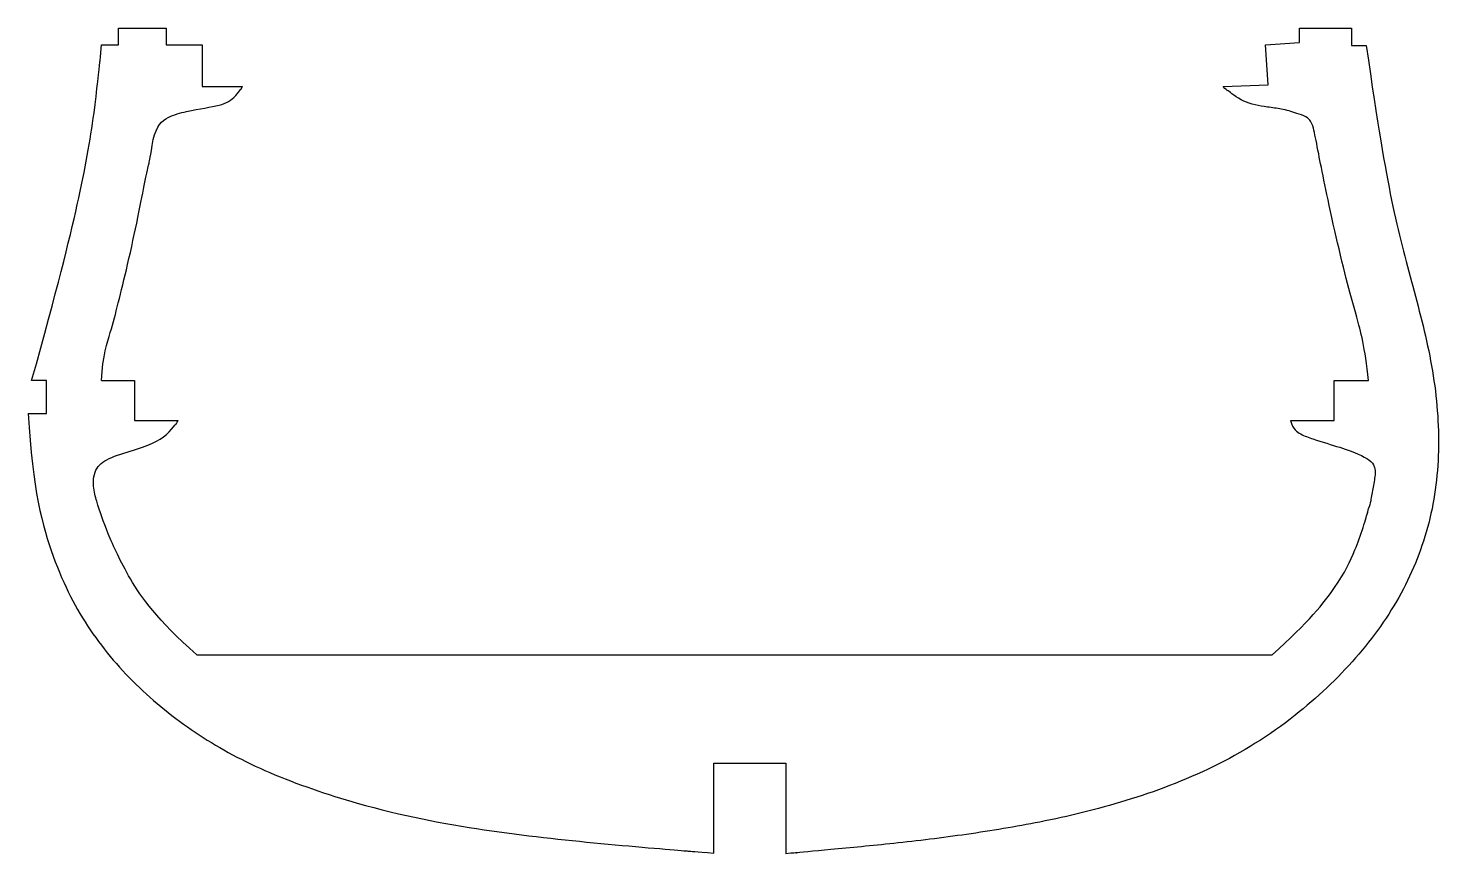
# Model space of a CAD drawing. Header units: millimetres. Extents: x -19 to 138, y -22 to 69.
import ezdxf

# ---------------------------------------------------------------- set-up
doc = ezdxf.new("R2010")
doc.units = ezdxf.units.MM

msp = doc.modelspace()

# ---------------------------------------------------------------- linework, layer by layer
at = {"color": 7, "linetype": 'Continuous'}
for p, q in [((-8.67, 67.66), (-8.67, 69.5)), ((-8.67, 69.5), (-3.38, 69.5)), ((-3.38, 69.5), (-3.38, 67.66)), ((122.37, 67.91), (122.37, 69.5)), ((122.37, 69.5), (128.11, 69.5)), ((128.11, 69.5), (128.11, 67.59)), ((-10.57, 67.66), (-8.67, 67.66)), ((-3.38, 67.66), (0.61, 67.66)), ((0.61, 67.66), (0.61, 63.04)), ((118.6, 67.66), (122.37, 67.91)), ((118.89, 63.22), (118.6, 67.66)), ((128.11, 67.59), (129.76, 67.59)), ((0.61, 63.04), (5.1, 63.04)), ((113.89, 63.04), (118.89, 63.22)), ((-16.66, 30.42), (-18.31, 30.42)), ((-16.66, 26.76), (-16.66, 30.42)), ((-10.57, 30.42), (-6.91, 30.42)), ((-6.91, 30.42), (-6.91, 26)), ((126.2, 26), (126.2, 30.42)), ((126.2, 30.42), (130.02, 30.42)), ((-18.69, 26.76), (-16.66, 26.76)), ((-6.91, 26), (-2.04, 26)), ((121.37, 26), (126.2, 26)), ((0, 0), (119.31, 0)), ((57.37, -21.99), (57.37, -12.02)), ((57.37, -12.02), (65.37, -12.02)), ((65.37, -12.02), (65.37, -22.06))]:
    msp.add_line(p, q, dxfattribs=at)
for points, knots in [([(-18.31, 30.42), (-15.43, 40.7), (-12.88, 51.07), (-11.38, 59.31), (-10.57, 67.66), (-10.78, 64.87), (-10.57, 67.66)], [0, 0, 0, 0, 0.279957, 0.560056, 0.779803, 1, 1, 1, 1]), ([(129.76, 67.59), (131.05, 58.6), (132.56, 49.64), (134.93, 40.89), (137.26, 32.09), (138.08, 23.16), (137.1, 14.72), (133.9, 6.62), (128.91, -0.38), (121.62, -7.34), (112.84, -12.77), (102.81, -16.46), (94.14, -18.52), (85.5, -19.96), (77.45, -20.93), (70.55, -21.58), (65.37, -22.06), (67.09, -21.9), (65.37, -22.06)], [0, 0, 0, 0, 0.064816, 0.129722, 0.194413, 0.259355, 0.32336, 0.384001, 0.446192, 0.507532, 0.579446, 0.653092, 0.729371, 0.792968, 0.855513, 0.913413, 0.962873, 1, 1, 1, 1]), ([(-4.82, 57.15), (-4.43, 58.7), (-3.33, 59.72), (-0.23, 60.5), (2.79, 60.89), (4.07, 61.6), (5.1, 63.04), (4.8, 62.51), (5.1, 63.04)], [0, 0, 0, 0, 0.12787, 0.246909, 0.501338, 0.743127, 0.859472, 1, 1, 1, 1]), ([(130.02, 30.42), (129.63, 34.13), (128.62, 37.75), (127.61, 41.36), (125.56, 50), (124.53, 55.36), (124.03, 57.89), (123.78, 58.92), (123.23, 59.66), (121.73, 60.17), (120.56, 60.54), (118.36, 60.79), (115.96, 61.27), (113.89, 63.04), (114.53, 62.34), (113.89, 63.04)], [0, 0, 0, 0, 0.09258, 0.185849, 0.278695, 0.498934, 0.634283, 0.698166, 0.724599, 0.747233, 0.786593, 0.817072, 0.872009, 0.932568, 1, 1, 1, 1]), ([(-10.57, 30.42), (-10.41, 33.26), (-9.46, 35.97), (-8.77, 38.75), (-7.14, 45.31), (-4.82, 57.15), (-5.51, 53.18), (-4.82, 57.15)], [0, 0, 0, 0, 0.10382, 0.208714, 0.313299, 0.559795, 1, 1, 1, 1]), ([(-18.69, 26.76), (-18.22, 18.33), (-16, 10.12), (-12.08, 2.6), (-6.55, -3.83), (0.17, -9.08), (7.64, -13.14), (19.62, -17.25), (32.17, -19.62), (44.88, -20.96), (57.37, -21.99), (53.21, -21.66), (57.37, -21.99)], [0, 0, 0, 0, 0.083017, 0.166682, 0.250116, 0.333462, 0.417353, 0.500938, 0.625519, 0.751098, 0.876831, 1, 1, 1, 1]), ([(0, 0), (-4.45, 3.98), (-7.66, 8.52), (-10.08, 13.92), (-10.87, 16.23), (-11.54, 18.66), (-11.38, 20.74), (-9.67, 21.95), (-5.23, 23.18), (-3.42, 24.16), (-2.04, 26), (-2.44, 25.33), (-2.04, 26)], [0, 0, 0, 0, 0.167865, 0.324233, 0.490654, 0.559307, 0.63025, 0.688876, 0.747816, 0.877245, 0.935322, 1, 1, 1, 1]), ([(121.37, 26), (121.64, 25.01), (122.43, 24.46), (124.31, 23.76), (128.07, 22.69), (129.98, 21.79), (130.66, 21.1), (130.83, 20.16), (130.02, 16.25), (130.43, 17.52), (130.02, 16.25)], [0, 0, 0, 0, 0.06426, 0.125301, 0.250522, 0.495945, 0.62871, 0.689951, 0.749586, 1, 1, 1, 1]), ([(119.31, 0), (123.4, 3.63), (126.84, 7.99), (128.33, 11.06), (129.45, 14.08), (130.02, 16.25), (129.85, 15.53), (130.02, 16.25)], [0, 0, 0, 0, 0.27482, 0.553619, 0.72505, 0.887336, 1, 1, 1, 1])]:
    msp.add_open_spline(points, degree=3, knots=knots, dxfattribs=at)

doc.saveas('drawing.dxf')
